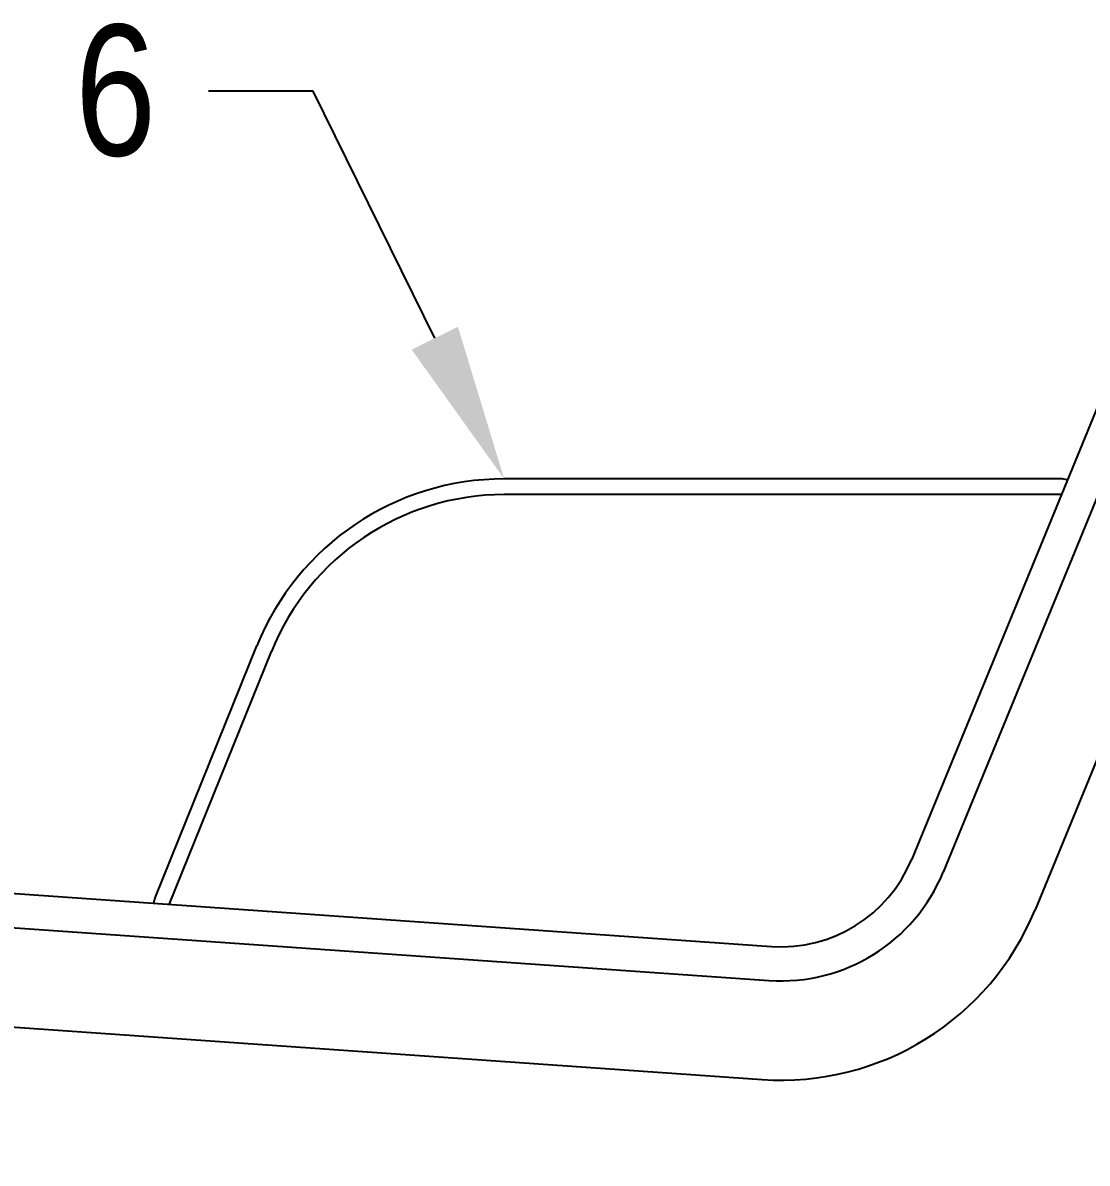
# Model space of a CAD drawing. Header units: millimetres. Extents: x 11004 to 16944, y 3085 to 7285.
# Drawn here: x 11522.9 to 11930, y 6332.1 to 6768.3 of the extents above; entities that cross this region are included whole.
import ezdxf
from ezdxf import colors
from ezdxf.entities.mleader import LeaderData, LeaderLine
from ezdxf.lldxf.tags import DXFTag
from ezdxf.math import Vec2, Vec3

# ---------------------------------------------------------------- set-up
doc = ezdxf.new("R2010")
doc.units = ezdxf.units.MM
doc.header["$LTSCALE"] = 0.3
doc.styles.add('SEACAD_Arial', font='arial.ttf', dxfattribs={"width": 0.8})
tags = doc.linetypes.add('HIDDEN2', pattern=[4.7625, 3.175, -1.5875]).pattern_tags.tags
tags[6:7] = [DXFTag(74, 4), DXFTag(75, 0), DXFTag(340, '0'), DXFTag(46, 0.0), DXFTag(50, 0.0), DXFTag(44, 0.0), DXFTag(45, 0.0)]
tags[4:5] = [DXFTag(74, 4), DXFTag(75, 0), DXFTag(340, '0'), DXFTag(46, 0.0), DXFTag(50, 0.0), DXFTag(44, 0.0), DXFTag(45, 0.0)]
doc.dimstyles.new('ISO-25', dxfattribs={"dimtxt": 1.6, "dimasz": 2, "dimexe": 0.5, "dimexo": 1.5, "dimtad": 1, "dimdec": 0, "dimtxsty": 'SEACAD_Arial', "dimcen": 2, "dimadec": 0, "dimazin": 0, "dimtfac": 1, "dimtdec": 0, "dimtmove": 0, "dimatfit": 3, "dimfxl": 1, "dimarcsym": 0})

# ---------------------------------------------------------------- blocks, each defined once
blk = doc.blocks.new('*D163')
at = {"color": 0, "lineweight": -2, "transparency": 16777216}
for p, q in [((12138.36, 6684.07), (12138.36, 5870.18)), ((11404.41, 6327.52), (11404.41, 5870.18)), ((11444.41, 5880.18), (12098.36, 5880.18))]:
    blk.add_line(p, q, dxfattribs=at)
at = {"color": 0, "transparency": 16777216}
for points in [[(11444.41, 5886.85), (11444.41, 5873.52), (11404.41, 5880.18)], [(12098.36, 5886.85), (12098.36, 5873.52), (12138.36, 5880.18)]]:
    blk.add_solid(points, dxfattribs=at)
at = {"layer": 'Defpoints', "color": 0, "transparency": 16777216}
for p in [(12138.36, 6714.07), (11404.41, 6357.52), (12138.36, 5880.18)]:
    blk.add_point(p, dxfattribs=at)
at = {"color": 0, "transparency": 16777216, "insert": (11771.38, 5909.03), "char_height": 32, "attachment_point": 5, "style": 'SEACAD_Arial'}
blk.add_mtext('734', dxfattribs=at)

msp = doc.modelspace()

# ---------------------------------------------------------------- linework, layer by layer
for p, q in [((11984.34, 6744.43), (11862.91, 6448.36)), ((11996.37, 6739.5), (11874.93, 6443.43)), ((12031.52, 6725.08), (11910.09, 6429.01)), ((11489.99, 6437.33), (11809.21, 6415.01)), ((11489.08, 6424.36), (11808.3, 6402.04)), ((11486.43, 6386.45), (11805.65, 6364.13))]:
    msp.add_line(p, q)
at = {"linetype": 'HIDDEN2'}
for p, q in [((11919.77, 6593.85), (11707, 6593.85)), ((11919.77, 6587.85), (11707, 6587.85)), ((11573.47, 6433.63), (11612.43, 6530.06)), ((11579.04, 6431.38), (11617.99, 6527.81))]:
    msp.add_line(p, q, dxfattribs=at)
for centre, radius, start, end in [((11707, 6491.85), 102, 90, 158), ((11919.77, 6582.85), 11, 75.9397, 90), ((11707, 6491.85), 96, 90, 158), ((11919.77, 6582.85), 5, 86.0801, 90), ((11583.67, 6429.51), 11, 158, 169.3854), ((11583.67, 6429.51), 5, 158, 161.3201)]:
    msp.add_arc(centre, radius, start, end, dxfattribs=at)
for radius in [53.97, 66.97, 104.97]:
    msp.add_arc((11812.97, 6468.84), radius, 266, 337.6988)

# ---------------------------------------------------------------- dimensions: what is measured, and where the dimension line sits
dim = msp.add_linear_dim(base=(12138.36, 5880.18), p1=(11404.41, 6357.52), p2=(12138.36, 6714.07), dimstyle='ISO-25')
dim.commit()
dim.dimension.update_dxf_attribs({"geometry": '*D163', "text_midpoint": (11771.38, 5909.03)})

# ---------------------------------------------------------------- leaders
ml = msp.add_multileader_mtext('Standard')
ml.set_content('6', color=256, style='SEACAD_Arial')
ml.set_leader_properties()
ml.build(insert=Vec2(0, 0))
ml.multileader.update_dxf_attribs({"dogleg_length": 2, "arrow_head_size": 60, "scale": 20})
ctx = ml.context
ctx.base_point, ctx.scale, ctx.char_height, ctx.arrow_head_size, ctx.landing_gap_size, ctx.plane_origin = Vec3(11527.49, 6742.13), 20, 50, 60, 20, Vec3(11649.68, 6593.85)
ctx.text_align_type = 2
notes = []
notes.append((ctx, [(1, (1, 1, 0), (11633.9, 6742.13), (-1, 0), 40, [(0, [(11707, 6593.85)], 0, [])])]))
ctx.mtext.insert, ctx.mtext.alignment, ctx.mtext.flow_direction = Vec3(11573.9, 6767.55), 3, 5
for ctx, leaders in notes:
    for number, flags, end, landing, length, lines in leaders:
        leader = LeaderData()
        leader.index, (leader.has_last_leader_line, leader.has_dogleg_vector, leader.attachment_direction) = number, flags
        leader.last_leader_point, leader.dogleg_vector, leader.dogleg_length = Vec3(end), Vec3(landing), length
        for number, points, colour, breaks in lines:
            line = LeaderLine()
            line.index, line.vertices, line.color, line.breaks = number, Vec3.list(points), colors.encode_raw_color(colour), breaks
            leader.lines.append(line)
        ctx.leaders.append(leader)

doc.saveas('drawing.dxf')
